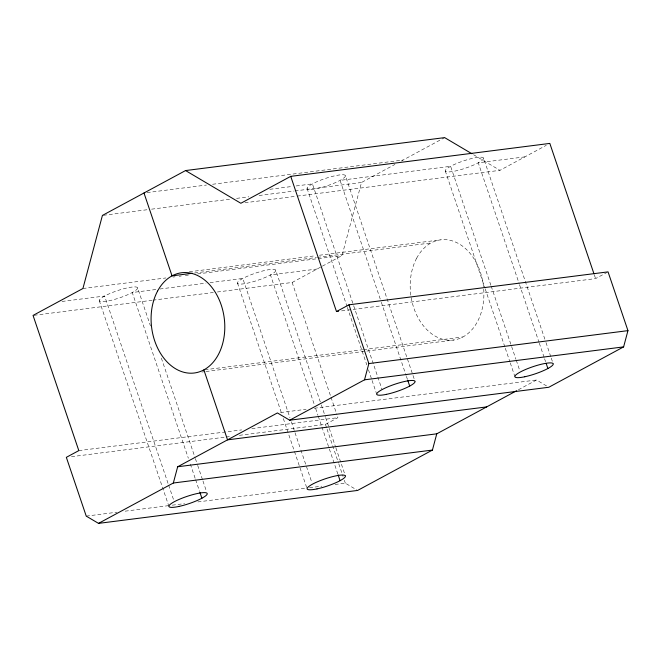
<?xml version="1.0" encoding="UTF-8"?>
<svg xmlns="http://www.w3.org/2000/svg" width="661" height="661" viewBox="0 0 661 661"><rect width="100%" height="100%" fill="white"/><g stroke="black" fill="none" stroke-linecap="round" stroke-linejoin="round"><path stroke-width="0.5" stroke-dasharray="3.31 2.48" d="M322.428 266.135L342.018 255.567L361.517 182.477L394.947 164.432M401.277 161.02L444.646 137.62M217.386 291.988L292.145 282.478L321.535 266.623M297.186 196.11L499.956 170.331L546.267 145.337M239.414 435.335L325.435 424.395L337.903 417.669L336.589 413.778M341.613 310.885L595.586 278.595L607.162 272.349M518.381 389.775L536.517 379.992L547.928 386.743M147.056 192.599L206.455 185.047M212.602 184.262L403.086 160.045M269.853 189.294L292.154 186.46M296.211 185.948L312.43 183.882L353.354 304.779M524.892 156.872L478.258 162.796L519.174 283.693M103.447 215.288L147.486 209.694M151.584 209.173L230.433 199.143M236.58 198.366L248.867 196.804M259.112 195.499L293.93 191.07M294.955 190.938L361.517 182.477M244.958 202.753L296.161 196.243M189.376 271.778L315.338 255.766M319.437 255.245L440.284 239.877M194.565 273.001L316.437 257.509M317.462 257.377L431.137 242.926M82.922 288.51L165.878 277.959M173.042 277.05L175.091 276.785M179.189 276.265L181.238 276.009M185.336 275.488L188.41 275.092M197.622 273.927L342.018 255.567M62.043 301.449L104.628 296.037L168.315 484.199M155.806 289.526L132.258 292.517L188.36 458.263M159.896 289.006L205.959 283.148M210.058 282.627L242.81 278.463L289.997 417.884M317.082 269.019L270.448 274.951L314.339 404.623M34.075 315.289L151.848 300.317M152.873 300.185L213.288 292.509M204.893 369.78L362.608 349.727M363.624 349.595L462.964 336.961M201.886 372.036L204.96 371.647M205.984 371.515L453.818 340.01M280.487 412.547L306.093 409.291M314.289 408.25L536.517 379.992M78.808 450.612L241.637 429.906M251.882 428.601L337.903 417.669M71.462 456.685L225.079 437.152M226.095 437.028L230.193 436.508M86.236 516.117L116.956 512.209M125.152 511.168L168.158 505.698M172.257 505.178L184.551 503.616M197.862 501.922L305.39 488.248M309.488 487.727L321.775 486.166M335.094 484.472L345.331 483.174L356.742 489.925M473.615 154.748L499.956 170.331M594.272 274.703L595.586 278.595M483.612 158.235A20.21 3.751 -18.7 0 1 455.165 171.034A20.21 3.751 -18.7 0 1 454.528 164.399A20.21 3.751 -18.7 0 1 483.612 158.235L545.655 341.53M545.986 342.505L550.935 357.13M551.266 358.105L553.24 363.955M519.505 284.668L538.979 342.191M539.31 343.166L544.259 357.791M544.59 358.766L545.573 361.691M490.875 285.263L450.62 166.316L340.068 180.37L380.992 301.267M491.206 286.238L515.96 359.353M516.291 360.328L519.587 370.077M445.258 170.877L484.86 287.874M485.191 288.849L504.996 347.339M505.318 348.314L509.945 361.964M510.275 362.939L514.894 376.588M345.43 175.809A20.21 3.751 -18.7 0 1 316.983 188.608A20.21 3.751 -18.7 0 1 316.346 181.965A20.21 3.751 -18.7 0 1 345.43 175.809L415.058 381.521M381.323 302.242L406.069 375.357M406.399 376.332L407.391 379.257M353.685 305.754L382.066 389.602M307.076 188.443L347.008 306.415M347.339 307.39L366.805 364.913M368.458 369.788L371.755 379.538M372.085 380.513L376.704 394.163M292.145 282.478L330.665 396.27M330.996 397.244L336.259 412.803M275.802 270.39A20.21 3.751 -18.7 0 1 247.354 283.189A20.21 3.751 -18.7 0 1 246.727 276.546A20.21 3.751 -18.7 0 1 275.802 270.39L321.015 403.962M321.345 404.937L325.303 416.637M325.633 417.612L328.938 427.361M329.261 428.336L335.532 446.861M335.862 447.836L345.439 476.11M325.435 424.395L326.741 428.254M327.071 429.212L338.482 462.94M338.812 463.898L343.051 476.424M344.356 480.283L345.331 483.174M315.661 408.523L317.966 415.348M318.296 416.323L321.601 426.072M321.932 427.047L337.771 473.846M291.319 421.784L300.557 449.083M300.887 450.058L311.777 482.233M237.456 283.024L281.346 412.695M283.321 418.545L307.084 488.743M137.62 287.956A20.21 3.751 -18.7 0 1 109.172 300.755A20.21 3.751 -18.7 0 1 108.536 294.12A20.21 3.751 -18.7 0 1 137.62 287.956L150.485 325.98M161.375 358.155L195.036 457.602M195.367 458.577L197.35 464.427M197.68 465.402L202.63 480.026M202.96 481.001L206.587 491.726M190.343 464.113L195.292 478.738M195.623 479.712L199.581 491.412M168.646 485.174L173.926 500.774M99.266 300.598L168.902 506.309M416.645 258.195A50.517 36.603 82.8 0 0 444.209 339.638A50.517 36.603 82.8 0 0 480.299 272.002A50.517 36.603 82.8 0 0 416.645 258.195"/><path stroke-width="0.99" d="M98.522 523.38L173.339 483.009L177.669 466.765L277.413 412.935L289.708 420.206L548.804 387.263L623.62 346.885L627.95 330.64L608.054 271.869L348.958 304.812L336.49 311.538L290.733 176.355L240.86 203.274L185.551 170.563L102.422 215.42L82.922 288.51L33.05 315.421L78.808 450.612L66.34 457.338L86.236 516.117L98.522 523.38L357.626 490.437L432.434 450.067L436.764 433.823L516.563 390.758M289.708 420.206L364.517 379.827L368.855 363.583L348.958 304.812M185.551 170.563L444.646 137.62L471.863 153.716M290.733 176.355L549.828 143.412L593.942 273.737M192.516 273.257L172.034 275.868L143.982 192.987M336.49 311.538L338.539 311.281M368.855 363.583L627.95 330.64M364.517 379.827L623.62 346.885M486.636 406.912L227.541 439.854L203.869 369.904M177.669 466.765L436.764 433.823M173.339 483.009L432.434 450.067M546.234 363.641L547.886 368.516M407.721 380.232L409.704 386.082M338.101 474.821L340.076 480.671M199.911 492.387L201.894 498.237M386.611 394.32A20.21 3.751 -18.7 0 0 415.058 381.521A20.21 3.751 -18.7 0 0 385.974 387.685A20.21 3.751 -18.7 0 0 386.611 394.32M524.801 376.753A20.21 3.751 -18.7 0 0 553.24 363.955A20.21 3.751 -18.7 0 0 524.165 370.11A20.21 3.751 -18.7 0 0 524.801 376.753M316.991 488.9A20.21 3.751 -18.7 0 0 345.439 476.11A20.21 3.751 -18.7 0 0 316.355 482.266A20.21 3.751 -18.7 0 0 316.991 488.9M178.8 506.475A20.21 3.751 -18.7 0 0 207.248 493.676A20.21 3.751 -18.7 0 0 178.173 499.832A20.21 3.751 -18.7 0 0 178.8 506.475M157.541 291.137A50.517 36.603 82.8 0 0 185.113 372.581A50.517 36.603 82.8 0 0 221.204 304.944A50.517 36.603 82.8 0 0 157.541 291.137"/></g></svg>
